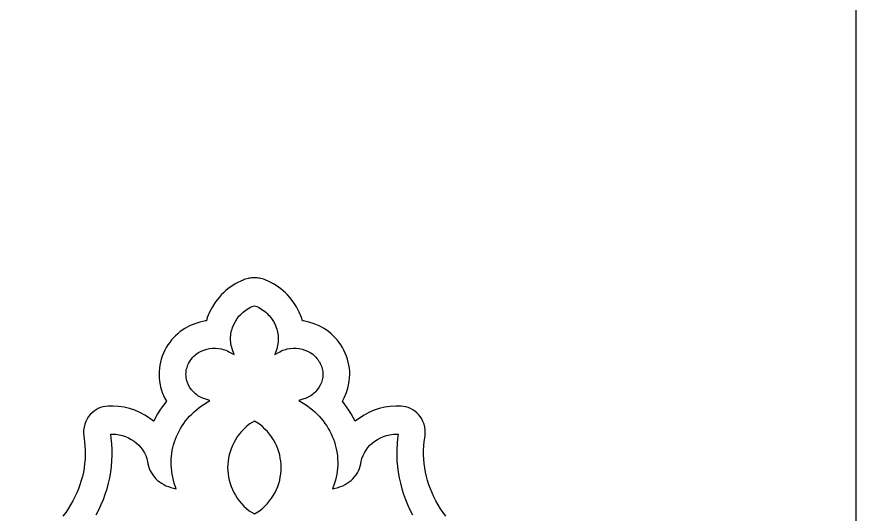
# Model space of a CAD drawing. Extents: x -1917 to -261, y -485 to 605.
# Drawn here: x -876.4 to -721.6, y -67.4 to 24.3 of the extents above; entities that cross this region are included whole.
import ezdxf

# ---------------------------------------------------------------- set-up
doc = ezdxf.new("R2010")
doc.units = 0
doc.layers.add('LAYER_1', color=18, linetype='CONTINUOUS')

msp = doc.modelspace()

# ---------------------------------------------------------------- linework, layer by layer
at = {"layer": 'LAYER_1'}
for points in [[(-1916.61, -484.86), (-721.61, -484.86), (-721.61, 605.14), (-1916.61, 605.14)], [(-832.61, -67.35), (-831.65, -66.8), (-831.14, -66.38), (-830.66, -65.92), (-830.22, -65.45), (-829.81, -64.97), (-829.44, -64.46), (-829.1, -63.94), (-828.8, -63.41), (-828.53, -62.86), (-828.3, -62.3), (-828.11, -61.74), (-827.95, -61.16), (-827.83, -60.59), (-827.74, -60), (-827.68, -59.41), (-827.67, -58.83), (-827.68, -58.24), (-827.74, -57.65), (-827.83, -57.07), (-827.95, -56.49), (-828.11, -55.91), (-828.3, -55.35), (-828.53, -54.79), (-828.8, -54.25), (-829.1, -53.71), (-829.44, -53.19), (-829.81, -52.69), (-830.22, -52.2), (-830.66, -51.73), (-831.14, -51.28), (-831.65, -50.85), (-832.61, -50.31), (-833.57, -50.85), (-834.08, -51.28), (-834.56, -51.73), (-835, -52.2), (-835.41, -52.69), (-835.78, -53.19), (-836.12, -53.71), (-836.42, -54.25), (-836.68, -54.79), (-836.91, -55.35), (-837.11, -55.91), (-837.27, -56.49), (-837.39, -57.07), (-837.48, -57.65), (-837.53, -58.24), (-837.55, -58.83), (-837.53, -59.41), (-837.48, -60), (-837.39, -60.59), (-837.27, -61.16), (-837.11, -61.74), (-836.91, -62.3), (-836.68, -62.86), (-836.42, -63.41), (-836.12, -63.94), (-835.78, -64.46), (-835.41, -64.97), (-835, -65.45), (-834.56, -65.92), (-834.08, -66.38), (-833.57, -66.8)]]:
    msp.add_lwpolyline(points, close=True, dxfattribs=at)
for points in [[(-797.3, -67.78), (-797.8, -67.1), (-798.28, -66.41), (-798.72, -65.7), (-799.13, -64.98), (-799.51, -64.25), (-799.85, -63.51), (-800.16, -62.75), (-800.44, -61.99), (-800.68, -61.22), (-800.89, -60.45), (-801.06, -59.66), (-801.2, -58.87), (-801.3, -58.08), (-801.37, -57.28), (-801.4, -56.47), (-801.4, -55.67), (-801.36, -54.85), (-801.28, -54.03), (-801.14, -53.04), (-801.1, -52.51), (-801.11, -51.92), (-801.19, -51.36), (-801.33, -50.82), (-801.52, -50.32), (-801.76, -49.86), (-802.03, -49.44), (-802.33, -49.06), (-802.67, -48.72), (-803.03, -48.42), (-803.41, -48.17), (-803.82, -47.95), (-804.25, -47.78), (-804.69, -47.65), (-805.15, -47.56), (-805.61, -47.53), (-806.5, -47.51), (-807.55, -47.57), (-808.58, -47.72), (-809.58, -47.96), (-810.55, -48.28), (-811.49, -48.68), (-812.38, -49.15), (-813.23, -49.71), (-814.02, -50.31), (-814.03, -50.27), (-814.38, -49.58), (-814.76, -48.91), (-815.17, -48.26), (-815.6, -47.62), (-816.06, -47), (-816.38, -46.61), (-816.04, -46), (-815.61, -45), (-815.3, -43.94), (-815.11, -42.91), (-815.05, -42.27), (-815.03, -41.7), (-815.04, -41.12), (-815.09, -40.54), (-815.17, -39.97), (-815.29, -39.4), (-815.44, -38.83), (-815.62, -38.28), (-815.84, -37.74), (-816.09, -37.21), (-816.36, -36.7), (-816.66, -36.21), (-816.99, -35.75), (-817.33, -35.31), (-817.69, -34.9), (-818.08, -34.52), (-818.47, -34.16), (-818.93, -33.78), (-819.75, -33.22), (-820.65, -32.72), (-821.6, -32.32), (-822.57, -32.01), (-823.57, -31.8), (-823.74, -31.78), (-823.92, -31.2), (-824.34, -30.17), (-824.86, -29.19), (-825.46, -28.27), (-826.1, -27.46), (-826.51, -27.02), (-826.9, -26.63), (-827.3, -26.26), (-827.73, -25.91), (-828.17, -25.58), (-828.62, -25.27), (-829.09, -24.97), (-829.58, -24.7), (-830.08, -24.45), (-830.52, -24.26), (-830.73, -24.17), (-830.96, -24.09), (-831.19, -24.02), (-831.43, -23.96), (-831.66, -23.92), (-831.9, -23.89), (-832.14, -23.87), (-832.61, -23.87), (-833.08, -23.87), (-833.32, -23.89), (-833.56, -23.92), (-833.79, -23.96), (-834.03, -24.02), (-834.26, -24.09), (-834.49, -24.17), (-834.7, -24.26), (-835.14, -24.45), (-835.64, -24.7), (-836.13, -24.97), (-836.6, -25.27), (-837.05, -25.58), (-837.49, -25.91), (-837.92, -26.26), (-838.32, -26.63), (-838.71, -27.02), (-839.11, -27.46), (-839.76, -28.27), (-840.36, -29.19), (-840.87, -30.17), (-841.3, -31.2), (-841.47, -31.78), (-841.65, -31.8), (-842.65, -32.01), (-843.62, -32.32), (-844.56, -32.72), (-845.47, -33.22), (-846.29, -33.78), (-846.74, -34.16), (-847.14, -34.52), (-847.52, -34.9), (-847.89, -35.31), (-848.23, -35.75), (-848.56, -36.21), (-848.86, -36.7), (-849.13, -37.21), (-849.38, -37.74), (-849.6, -38.28), (-849.78, -38.83), (-849.93, -39.4), (-850.05, -39.97), (-850.13, -40.54), (-850.18, -41.12), (-850.19, -41.7), (-850.17, -42.27), (-850.11, -42.91), (-849.92, -43.94), (-849.61, -45), (-849.18, -46), (-848.84, -46.61), (-849.16, -47), (-849.62, -47.62), (-850.05, -48.26), (-850.46, -48.91), (-850.84, -49.58), (-851.18, -50.27), (-851.2, -50.31), (-851.98, -49.71), (-852.84, -49.15), (-853.73, -48.68), (-854.67, -48.28), (-855.64, -47.96), (-856.64, -47.72), (-857.67, -47.57), (-858.72, -47.51), (-859.61, -47.53), (-860.07, -47.56), (-860.53, -47.65), (-860.97, -47.78), (-861.4, -47.95), (-861.81, -48.17), (-862.19, -48.42), (-862.55, -48.72), (-862.89, -49.06), (-863.19, -49.44), (-863.46, -49.86), (-863.7, -50.32), (-863.89, -50.82), (-864.02, -51.36), (-864.11, -51.92), (-864.12, -52.51), (-864.08, -53.04), (-863.94, -54.03), (-863.86, -54.85), (-863.82, -55.67), (-863.82, -56.47), (-863.85, -57.28), (-863.92, -58.08), (-864.02, -58.87), (-864.16, -59.66), (-864.33, -60.45), (-864.54, -61.22), (-864.78, -61.99), (-865.06, -62.75), (-865.37, -63.51), (-865.71, -64.25), (-866.09, -64.98), (-866.5, -65.7), (-866.94, -66.41), (-867.42, -67.1), (-867.92, -67.78)], [(-861.77, -67.53), (-861.29, -66.6), (-860.85, -65.66), (-860.46, -64.7), (-860.11, -63.72), (-859.79, -62.74), (-859.53, -61.73), (-859.3, -60.72), (-859.12, -59.7), (-858.99, -58.66), (-858.9, -57.62), (-858.86, -56.57), (-858.86, -55.52), (-858.92, -54.46), (-859.02, -53.39), (-859.12, -52.66), (-858.81, -52.65), (-858.18, -52.69), (-857.56, -52.78), (-856.96, -52.92), (-856.39, -53.11), (-855.83, -53.35), (-855.31, -53.63), (-854.81, -53.95), (-854.35, -54.31), (-853.93, -54.71), (-853.54, -55.14), (-853.2, -55.6), (-852.9, -56.1), (-852.65, -56.62), (-852.45, -57.17), (-852.37, -57.45), (-852.31, -57.74), (-852.24, -58.17), (-852.13, -58.6), (-851.99, -59.02), (-851.81, -59.43), (-851.6, -59.82), (-851.36, -60.19), (-851.09, -60.54), (-850.79, -60.88), (-850.46, -61.19), (-850.11, -61.47), (-849.73, -61.73), (-849.34, -61.97), (-848.92, -62.17), (-848.48, -62.35), (-848.02, -62.5), (-847.02, -62.74), (-847.38, -61.68), (-847.55, -61.14), (-847.68, -60.59), (-847.79, -60.04), (-847.87, -59.49), (-847.93, -58.94), (-847.97, -58.4), (-847.97, -57.85), (-847.96, -57.31), (-847.92, -56.76), (-847.85, -56.22), (-847.77, -55.69), (-847.65, -55.16), (-847.52, -54.63), (-847.36, -54.11), (-847.18, -53.6), (-846.97, -53.09), (-846.75, -52.59), (-846.5, -52.1), (-846.23, -51.62), (-845.94, -51.15), (-845.63, -50.69), (-845.29, -50.24), (-844.94, -49.8), (-844.56, -49.38), (-844.17, -48.97), (-843.75, -48.57), (-843.31, -48.19), (-842.86, -47.82), (-842.38, -47.47), (-841.89, -47.13), (-840.82, -46.47), (-841.74, -46.19), (-842.02, -46.09), (-842.28, -45.98), (-842.54, -45.86), (-842.78, -45.73), (-843.02, -45.58), (-843.25, -45.42), (-843.46, -45.26), (-843.66, -45.08), (-843.85, -44.9), (-844.21, -44.5), (-844.51, -44.08), (-844.76, -43.63), (-844.96, -43.16), (-845.11, -42.68), (-845.2, -42.17), (-845.22, -41.92), (-845.23, -41.67), (-845.22, -41.41), (-845.2, -41.15), (-845.17, -40.9), (-845.11, -40.64), (-845.04, -40.38), (-844.96, -40.13), (-844.86, -39.87), (-844.74, -39.62), (-844.61, -39.37), (-844.46, -39.14), (-844.3, -38.91), (-844.13, -38.7), (-843.95, -38.49), (-843.76, -38.3), (-843.56, -38.12), (-843.36, -37.95), (-842.91, -37.64), (-842.43, -37.38), (-841.93, -37.17), (-841.41, -37), (-840.87, -36.89), (-840.32, -36.83), (-839.77, -36.82), (-839.21, -36.86), (-838.65, -36.97), (-838.38, -37.04), (-838.11, -37.12), (-837.85, -37.22), (-837.58, -37.34), (-837.32, -37.47), (-836.35, -38.02), (-836.71, -36.96), (-836.8, -36.65), (-836.88, -36.34), (-836.93, -36.03), (-836.97, -35.72), (-837, -35.41), (-837, -35.1), (-837, -34.8), (-836.98, -34.49), (-836.94, -34.19), (-836.89, -33.89), (-836.82, -33.59), (-836.74, -33.3), (-836.64, -33.01), (-836.41, -32.44), (-836.12, -31.9), (-835.78, -31.38), (-835.39, -30.88), (-835.17, -30.65), (-834.95, -30.43), (-834.71, -30.21), (-834.46, -30), (-834.19, -29.81), (-833.92, -29.62), (-833.63, -29.44), (-833.34, -29.28), (-833.03, -29.12), (-832.61, -29.04), (-832.19, -29.12), (-831.88, -29.28), (-831.59, -29.44), (-831.3, -29.62), (-831.03, -29.81), (-830.76, -30), (-830.51, -30.21), (-830.27, -30.43), (-830.05, -30.65), (-829.83, -30.88), (-829.44, -31.38), (-829.1, -31.9), (-828.81, -32.44), (-828.58, -33.01), (-828.48, -33.3), (-828.4, -33.59), (-828.33, -33.89), (-828.28, -34.19), (-828.24, -34.49), (-828.22, -34.8), (-828.21, -35.1), (-828.22, -35.41), (-828.25, -35.72), (-828.29, -36.03), (-828.34, -36.34), (-828.42, -36.65), (-828.5, -36.96), (-828.87, -38.02), (-827.9, -37.47), (-827.64, -37.34), (-827.37, -37.22), (-827.11, -37.12), (-826.83, -37.04), (-826.56, -36.97), (-826.01, -36.86), (-825.45, -36.82), (-824.9, -36.83), (-824.35, -36.89), (-823.81, -37), (-823.29, -37.17), (-822.79, -37.38), (-822.31, -37.64), (-821.86, -37.95), (-821.66, -38.12), (-821.45, -38.3), (-821.26, -38.49), (-821.08, -38.7), (-820.91, -38.91), (-820.76, -39.14), (-820.61, -39.37), (-820.48, -39.62), (-820.36, -39.87), (-820.26, -40.13), (-820.17, -40.38), (-820.11, -40.64), (-820.05, -40.9), (-820.02, -41.15), (-820, -41.41), (-819.99, -41.67), (-820, -41.92), (-820.02, -42.17), (-820.11, -42.68), (-820.26, -43.16), (-820.46, -43.63), (-820.71, -44.08), (-821.01, -44.5), (-821.36, -44.9), (-821.55, -45.08), (-821.76, -45.26), (-821.97, -45.42), (-822.2, -45.58), (-822.43, -45.73), (-822.68, -45.86), (-822.94, -45.98), (-823.2, -46.09), (-823.48, -46.19), (-824.4, -46.47), (-823.33, -47.13), (-822.84, -47.47), (-822.36, -47.82), (-821.91, -48.19), (-821.47, -48.57), (-821.05, -48.97), (-820.66, -49.38), (-820.28, -49.8), (-819.93, -50.24), (-819.59, -50.69), (-819.28, -51.15), (-818.99, -51.62), (-818.72, -52.1), (-818.47, -52.59), (-818.24, -53.09), (-818.04, -53.6), (-817.86, -54.11), (-817.7, -54.63), (-817.57, -55.16), (-817.45, -55.69), (-817.37, -56.22), (-817.3, -56.76), (-817.26, -57.31), (-817.24, -57.85), (-817.25, -58.4), (-817.29, -58.94), (-817.34, -59.49), (-817.43, -60.04), (-817.54, -60.59), (-817.67, -61.14), (-817.83, -61.68), (-818.2, -62.74), (-817.19, -62.5), (-816.74, -62.35), (-816.3, -62.17), (-815.88, -61.97), (-815.48, -61.73), (-815.11, -61.47), (-814.76, -61.19), (-814.43, -60.88), (-814.13, -60.54), (-813.86, -60.19), (-813.62, -59.82), (-813.41, -59.43), (-813.23, -59.02), (-813.09, -58.6), (-812.98, -58.17), (-812.91, -57.74), (-812.85, -57.45), (-812.77, -57.17), (-812.57, -56.62), (-812.32, -56.1), (-812.02, -55.6), (-811.68, -55.14), (-811.29, -54.71), (-810.87, -54.31), (-810.4, -53.95), (-809.91, -53.63), (-809.38, -53.35), (-808.83, -53.11), (-808.25, -52.92), (-807.66, -52.78), (-807.04, -52.69), (-806.41, -52.65), (-806.1, -52.66), (-806.2, -53.39), (-806.3, -54.46), (-806.36, -55.52), (-806.36, -56.57), (-806.32, -57.62), (-806.23, -58.66), (-806.1, -59.7), (-805.92, -60.72), (-805.69, -61.73), (-805.42, -62.74), (-805.11, -63.72), (-804.76, -64.7), (-804.36, -65.66), (-803.93, -66.6), (-803.45, -67.53)]]:
    msp.add_lwpolyline(points, dxfattribs=at)

doc.saveas('drawing.dxf')
